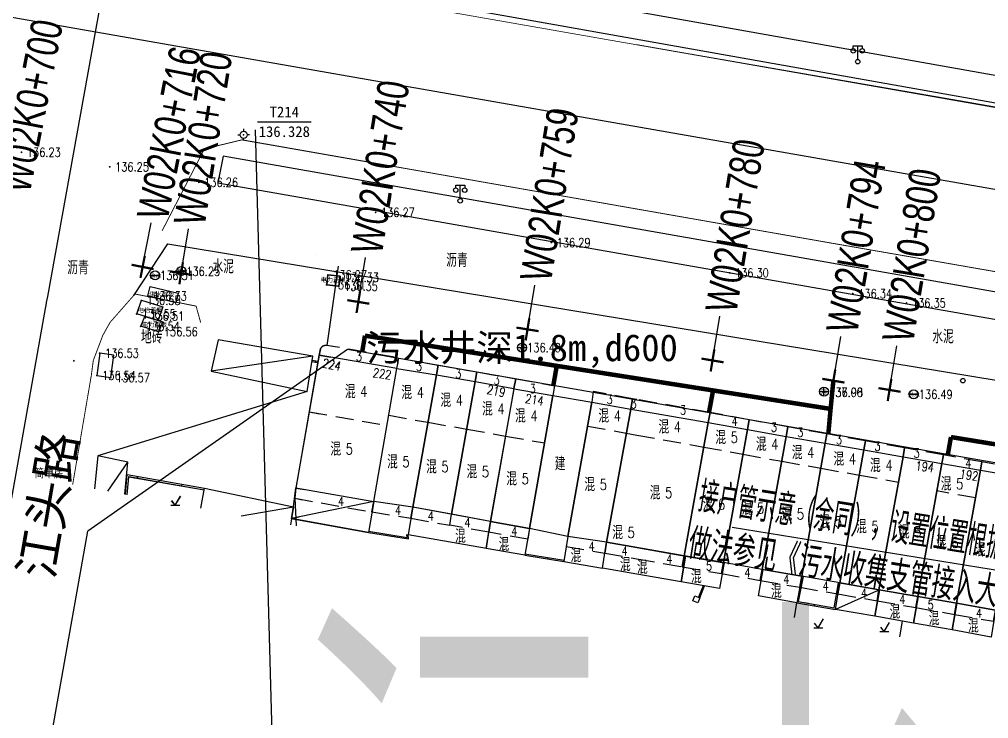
# Model space of a CAD drawing. Extents: x 529262 to 576451, y 2694391 to 2717535.
# Drawn here: x 562546.2 to 562654.2, y 2710897.1 to 2710975 of the extents above; entities that cross this region are included whole.
import ezdxf
from ezdxf.enums import TextEntityAlignment as Align
from ezdxf.xclip import XClip

# ---------------------------------------------------------------- set-up
doc = ezdxf.new("R2010")
doc.units = 0
doc.header["$XCLIPFRAME"] = 0
doc.linetypes.add('X1', pattern=[5, 4, -1])
doc.linetypes.add('X5', pattern=[3, 2, -1])
doc.layers.add('ASSIST', color=7, linetype='Continuous', plot=False)
doc.layers.add('现状管道深度（物探资料）', color=2, linetype='Continuous', plot=False)
for name, color, linetype in [('a红线图', 1, 'Continuous'), ('COMPONENT', 8, 'Continuous'), ('DLDW', 8, 'Continuous'), ('DLSS', 4, 'Continuous'), ('GCD', 8, 'Continuous'), ('GPSCOMMON', 7, 'Continuous'), ('GXYZ', 8, 'Continuous'), ('JMD', 8, 'Continuous'), ('KZD', 8, 'Continuous'), ('PP-COM', 7, 'Continuous'), ('RD-中线', 40, 'Continuous'), ('RD-红线', 7, 'Continuous'), ('RD-路名', 7, 'Continuous'), ('ZBTZ', 8, 'Continuous'), ('ZJ', 7, 'Continuous'), ('桩号标注_W02-', 7, 'Continuous'), ('纵断_分栏文字', 7, 'Continuous')]:
    doc.layers.add(name, color=color, linetype=linetype)
doc.styles.add('_TCH_DIM', font='smsim.shx', dxfattribs={"width": 0.75, "bigfont": 'smfs.shx'})
doc.styles.add('HZ', font='rs.shx', dxfattribs={"width": 0.8, "bigfont": 'hztxt.shx'})
doc.styles.add('SEMDI', font='smsim.shx', dxfattribs={"width": 0.75, "bigfont": 'smfs.shx'})
doc.styles.add('SMEDI', font='smsim.shx', dxfattribs={"width": 0.75, "height": 3.5, "bigfont": 'smfs.shx'})
doc.styles.get("Standard").update_dxf_attribs({"font": '', "height": 2.5, "bigfont": 'smfs.shx'})
doc.styles.add('宋体', font='', dxfattribs={"width": 0.75})
doc.styles.add('等线体', font='simhei.ttf')
doc.styles.add('黑体', font='simhei.ttf')
doc.styles.get('Standard').set_extended_font_data('FangSong_GB2312')
doc.styles.get('宋体').set_extended_font_data('SimSun')
doc.linetypes.add('1161', pattern='A,0,[149,AAA.SHX,S=0.15,R=0,X=0,Y=0],-1.6', length=1.6)
doc.linetypes.add('444', pattern='A,4.5,[145,AAA.SHX,S=1,R=0,X=0,Y=1],4.5,-0.5,[146,AAA.SHX,S=1,R=0,X=0,Y=0],-0.5', length=10)

# ---------------------------------------------------------------- blocks, each defined once
blk = doc.blocks.new('A$C19FD0107')
at = {"layer": 'RD-中线', "color": 8}
for points in [[(-8443.299933493137, 16582.93615450338), (-8439.377669289708, 16604.61930411868, 0.001571896035117152), (-8438.82780021429, 16607.71462700004), (-8376.745522469282, 16963.68294947594)], [(-8653.593843884766, 15420.76279751351), (-8495.76033012569, 16292.39302113047, -0.002110320561429675), (-8495.298596516252, 16294.88294423977), (-8485.75290375948, 16345.17368840519, 0.002827098737877589), (-8485.139125227928, 16348.51019460429), (-8448.867612630129, 16552.14666321781, -0.0006711301363990957), (-8448.630461901426, 16553.46780686965), (-8443.299933493137, 16582.93615450338)], [(-7408.074959926307, 16401.62815420004), (-7423.958501435816, 16404.55475354008, 0.002243346709815125), (-7425.283301480114, 16404.79271196714), (-8443.288202136755, 16582.93403241923)]]:
    blk.add_lwpolyline(points, format="xyb", dxfattribs=at)
blk.add_lwpolyline([(-8443.288202136755, 16582.93403241923), (-8702.785230360925, 16628.34358126484)], dxfattribs=at)
at = {"layer": 'RD-红线', "color": 8, "linetype": 'Continuous'}
blk.add_lwpolyline([(-8415.225166082382, 16547.5674017095), (-8444.14706480503, 16527.32557373215, 0.4133252781756713)], format="xyb", dxfattribs=at)
at = {"layer": 'RD-红线', "color": 8}
blk.add_lwpolyline([(-8308.06715849042, 16528.81575428974), (-8415.225166082382, 16547.56740170997)], dxfattribs=at)
at = {"layer": 'RD-红线', "color": 8, "linetype": 'Continuous', "flags": 128}
blk.add_lwpolyline([(-8475.60255496949, 16350.727344546), (-8444.14706480503, 16527.32557373168)], dxfattribs=at)
blk = doc.blocks.new('GC200')
at = {"linetype": 'Continuous', "const_width": 0.2, "flags": 128}
blk.add_lwpolyline([(-0.1, 0, 1), (0.1, 0, 1)], format="xyb", close=True, dxfattribs=at)
blk = doc.blocks.new('gc123')
at = {"color": 8}
for p, q in [((-1, 0), (1, 0)), ((0, 0), (-0.8, 1)), ((0, 0), (1.199999999999999, 2))]:
    blk.add_line(p, q, dxfattribs=at)
blk = doc.blocks.new('gc116')
at = {"color": 8}
for p, q in [((-1.3, 0), (-0.8, 0)), ((0, 1.3), (0, 0.8000000000000002)), ((1.3, 0), (0.8000000000000002, 0)), ((0, -1.3), (0, -0.8))]:
    blk.add_line(p, q, dxfattribs=at)
blk.add_circle((0, 0), 0.8, dxfattribs=at)
blk.add_point((0, 0), dxfattribs=at)
blk = doc.blocks.new('gc097')
at = {"color": 8}
for p, q in [((-1, 2.9), (-1, 3.5)), ((-1, 3.5), (1, 3.5)), ((0, 0.5), (0, 3.5)), ((1, 3.5), (1, 2.9))]:
    blk.add_line(p, q, dxfattribs=at)
for centre in [(-1, 2.399999999999999), (1, 2.399999999999999), (0, 0)]:
    blk.add_circle(centre, 0.5, dxfattribs=at)
blk = doc.blocks.new('gc170')
at = {"color": 8, "linetype": 'Continuous'}
blk.add_circle((0, 0), 0.5, dxfattribs=at)
blk = doc.blocks.new('gcbj0101')
blk.add_line((-1, 0), (1, 0))
blk.add_circle((0, 0), 1)
blk = doc.blocks.new('gcbj0102')
for p, q in [((-1, 0), (1, 0)), ((-8.881784197001252e-16, -1), (-8.881784197001252e-16, 1))]:
    blk.add_line(p, q)
blk.add_circle((0, 0), 1)

msp = doc.modelspace()

# ---------------------------------------------------------------- linework, layer by layer
at = {"layer": 'ASSIST', "linetype": 'Continuous', "flags": 128}
for points, elevation in [([(562579.3640491774, 2710948.714414068), (562579.3640491774, 2710948.714414068)], -143.229), ([(562579.3640491774, 2710948.714414068), (562579.3640491774, 2710948.714414068)], -143.229), ([(562576.8850491775, 2710921.601414068), (562577.0365999932, 2710918.532588166)], -106.303), ([(562576.8850491775, 2710921.601414068), (562577.0365999932, 2710918.532588166)], -106.303)]:
    msp.add_lwpolyline(points, dxfattribs=dict(at, elevation=elevation))
at = {"layer": 'a红线图', "color": 8, "lineweight": 0, "elevation": 137.0047}
msp.add_lwpolyline([(562776.0204073656, 2710943.929564269), (562313.747224096, 2711024.878383073)], dxfattribs=at)
msp.add_lwpolyline([(562776.0204073656, 2710943.929564269), (562313.747224096, 2711024.878383073)], dxfattribs=at)
at = {"layer": 'Defpoints', "color": 1}
msp.add_lwpolyline([(562739.9829290324, 2710830.809076925), (562576.1493738984, 2710830.809078), (562572.5159576808, 2710962.63759423)], dxfattribs=at)
at = {"layer": 'DLSS', "color": 8, "linetype": 'Continuous', "const_width": 0.1, "flags": 128}
for points, elevation in [([(562614.9976494417, 2710972.131579851), (562619.5389494417, 2710971.336038125)], 136.145), ([(562616.8275893899, 2710971.811012263), (562619.5389494417, 2710971.336038125)], 136.145), ([(562619.5389494417, 2710971.336038125), (562651.8288494417, 2710965.736938125), (562681.2312494417, 2710960.580638125), (562720.6752494418, 2710953.602838125), (562720.6752494418, 2710953.602838125), (562750.3666494415, 2710948.444938125), (562771.9444146993, 2710944.641267581)], 136.5207), ([(562619.5389494417, 2710971.336038125), (562651.8288494417, 2710965.736938125), (562681.2312494417, 2710960.580638125), (562720.6752494418, 2710953.602838125), (562720.6752494418, 2710953.602838125), (562750.3666494415, 2710948.444938125), (562771.9444146993, 2710944.641267581)], 136.5207), ([(562571.0075491775, 2710961.521514068), (562585.2333129304, 2710959.028947125)], -6.821200000000004), ([(562571.0191494419, 2710961.534138125), (562604.3707494417, 2710955.690438125), (562614.9976494417, 2710953.828784219)], 136.4078), ([(562614.9976494417, 2710953.828784219), (562636.7334494418, 2710950.021038125), (562680.1050494417, 2710942.472138125), (562700.1209494417, 2710938.969838125), (562716.7161245361, 2710936.00470788)], 136.4078), ([(562619.0939374004, 2710953.111183557), (562636.7334494418, 2710950.021038125), (562680.1050494417, 2710942.472138125), (562700.1209494417, 2710938.969838125), (562717.6987494418, 2710935.829138124)], 136.4078)]:
    msp.add_lwpolyline(points, dxfattribs=dict(at, elevation=elevation))
at = {"layer": 'DLSS', "color": 8, "linetype": 'Continuous', "const_width": 0.1}
msp.add_lwpolyline([(562562.1091395513, 2710951.407185643), (562562.1091395513, 2710951.407185643), (562566.825301395, 2710960.525888808), (562571.0191494419, 2710961.534138125)], dxfattribs=at)
at = {"layer": 'DLSS', "linetype": 'X1', "const_width": 0.1, "flags": 128}
msp.add_lwpolyline([(562552.1399721126, 2710923.114921762), (562554.22, 2710935.296), (562554.441, 2710936.953), (562555.504, 2710939.758), (562556.302, 2710941.19), (562559.084, 2710944.358), (562565.8938573046, 2710943.009299663), (562566.4115501054, 2710941.154597931)], dxfattribs=at)
at = {"layer": 'GPSCOMMON', "const_width": 0.5, "elevation": 136.723}
for points in [[(562584.7133389639, 2710939.714901448), (562584.4076122438, 2710937.945859843)], [(562584.7133389639, 2710939.714901448), (562636.5971742381, 2710931.55696813), (562636.9070404541, 2710934.695954859)], [(562606.0842364363, 2710936.354657249), (562605.6996905574, 2710934.157134584)], [(562623.5048788534, 2710933.615529764), (562623.0487551295, 2710931.177976188)], [(562636.5971742381, 2710931.55696813), (562636.3466362655, 2710928.794206201)]]:
    msp.add_lwpolyline(points, dxfattribs=at)
at = {"layer": 'GPSCOMMON', "const_width": 0.5}
for points in [[(562650.0049235604, 2710928.419920533), (562649.6626604663, 2710926.464026717)], [(562650.0049235604, 2710928.419920533), (562680.1817813225, 2710923.514177952), (562680.8850937037, 2710927.466672134)]]:
    msp.add_lwpolyline(points, dxfattribs=at)
at = {"layer": 'GXYZ', "linetype": 'Continuous', "flags": 128}
for points in [[(562580.583, 2710946.487), (562580.446, 2710945.398), (562581.797, 2710945.243), (562581.9339999999, 2710946.332)], [(562560.5118529467, 2710944.144724849), (562560.7730703414, 2710945.190442018), (562563.8928855405, 2710944.433614534), (562563.6316681458, 2710943.387897365)], [(562561.6513606352, 2710941.422018928), (562559.2817601726, 2710942.153687612), (562559.8110851027, 2710943.665755274), (562562.1806855652, 2710942.93408659)], [(562560.19956745, 2710941.869956671), (562562.1800776118, 2710941.25892324), (562561.7245177178, 2710940.152570983), (562559.7440075559, 2710940.763604414)]]:
    msp.add_lwpolyline(points, close=True, dxfattribs=at)
at = {"layer": 'JMD', "linetype": 'Continuous'}
for p, q in [((562578.9026494417, 2710937.426038125), (562567.5646494417, 2710935.762038125)), ((562552.2331396098, 2710936.968290745, -143.229), (562552.3211855118, 2710936.846849733, -143.229)), ((562552.244739874, 2710936.980914801), (562552.3327857759, 2710936.85947379)), ((562579.1979645832, 2710936.8731733, -6.205000000000013), (562579.1729834861, 2710936.725268111, -6.205000000000013)), ((562579.2095648473, 2710936.885797356, 137.024), (562579.1845837504, 2710936.737892168, 137.024)), ((562578.2688785146, 2710933.512230424), (562554.9367774313, 2710926.325339103)), ((562556.0756633837, 2710922.390540515), (562558.2996217047, 2710925.619181387)), ((562559.3783872304, 2710924.033969941, -6.835000000000008), (562559.3439422303, 2710923.836958414, -6.835000000000008)), ((562559.3899874947, 2710924.046593998, 136.394), (562559.3555424946, 2710923.849582471, 136.394)), ((562564.3036754173, 2710923.172844935, -6.835000000000008), (562564.269230417, 2710922.975833407, -6.835000000000008)), ((562564.3152756814, 2710923.185468992, 136.394), (562564.2808306812, 2710922.988457464, 136.394)), ((562585.698450294, 2710921.261222653), (562576.5293944505, 2710919.336557215)), ((562570.933425675, 2710919.655904177), (562576.7617131419, 2710920.665326554)), ((562577.3694714663, 2710919.502707707), (562576.5177941864, 2710919.323933158)), ((562588.0640176281, 2710917.312688907), (562588.088311433, 2710917.460708537)), ((562605.1250295718, 2710914.834533755, 28.671), (562605.1496036279, 2710914.982507117, 28.671)), ((562633.3786494418, 2710912.917038125), (562633.2312555227, 2710912.944877533)), ((562622.3426494417, 2710911.303638125), (562622.2037611634, 2710911.360295394)), ((562642.0376196196, 2710911.407752345), (562637.1261980277, 2710909.22159319)), ((562637.5755678465, 2710911.812988927, 29.452), (562637.4277735113, 2710911.838617708, 29.452)), ((562637.6382695528, 2710912.17457292), (562637.7860638882, 2710912.14894414)), ((562634.7911159158, 2710909.626516071, 29.452), (562634.8167446966, 2710909.774310407, 29.452))]:
    msp.add_line(p, q, dxfattribs=at)
at = {"layer": 'JMD', "linetype": 'Continuous', "flags": 128}
for points in [[(562581.797, 2710945.243), (562580.446, 2710945.398), (562580.583, 2710946.487), (562581.9339999999, 2710946.332)], [(562555.166, 2710937.781), (562554.846, 2710935.297), (562556.395, 2710935.056), (562556.715, 2710937.54)], [(562585.698450294, 2710921.261222653), (562585.0946494415, 2710917.800038124), (562576.5293944505, 2710919.336557215), (562576.7617131419, 2710920.665326554), (562577.0134502939, 2710922.750222652)], [(562603.0386494417, 2710918.239038125), (562602.5086494418, 2710915.269038125), (562598.2356494418, 2710916.020038125), (562598.7036494416, 2710919.031038125)], [(562607.3326494417, 2710917.335038125), (562606.8692829917, 2710914.544864175), (562611.1796494417, 2710913.829038125), (562611.6384347271, 2710916.706426037)], [(562624.7213895952, 2710914.425981244), (562624.2206494417, 2710911.563038125), (562619.9416494418, 2710912.275038125), (562620.4464527386, 2710915.171160749)], [(562633.3786494418, 2710912.917038125), (562632.8216494417, 2710909.968038125), (562628.5786494417, 2710910.732038125), (562629.0876964105, 2710913.662431725)], [(562642.0376196196, 2710911.407752345), (562641.5236494415, 2710908.459038125), (562637.1261980277, 2710909.22159319), (562637.6382695528, 2710912.17457292)], [(562646.3654744268, 2710910.653393618), (562645.8496494417, 2710907.694038125), (562641.5236494415, 2710908.459038125), (562642.0376196196, 2710911.407752345)], [(562621.4556494418, 2710910.718038125), (562622.0156494417, 2710910.502038125), (562621.8136494417, 2710909.947038125), (562621.2536494418, 2710910.163038125)], [(562650.6555594071, 2710909.905618291), (562650.1386494418, 2710906.940038125), (562645.8496494417, 2710907.694038125), (562646.3654744268, 2710910.653393618)], [(562654.9606747297, 2710909.155223128), (562654.4766494418, 2710906.143038125), (562650.1386494418, 2710906.940038125), (562650.6555594071, 2710909.905618291)]]:
    msp.add_lwpolyline(points, close=True, dxfattribs=at)
for points, elevation in [([(562578.2688785146, 2710933.512230424), (562578.9026494417, 2710937.426038125), (562568.3606494417, 2710939.241038125), (562567.5646494417, 2710935.762038125)], 136.404), ([(562588.2776494417, 2710936.046038125), (562579.5926494417, 2710937.535038125), (562577.0134502939, 2710922.750222652), (562585.698450294, 2710921.261222653)], 136.723), ([(562588.2776494417, 2710936.046038125), (562592.6706494418, 2710935.371038125), (562590.0466494415, 2710920.594038125), (562585.698450294, 2710921.261222653)], 136.1), ([(562592.6706494418, 2710935.371038125), (562596.9926494417, 2710934.600038124), (562594.3670187325, 2710919.814006104), (562590.0466494415, 2710920.594038125)], 136.075), ([(562596.9926494417, 2710934.600038124), (562601.3156494416, 2710933.826038125), (562598.7036494416, 2710919.031038125), (562594.3670187325, 2710919.814006104)], 136.075), ([(562601.3276494418, 2710933.808038125), (562605.6506494418, 2710933.034038125), (562603.0386494417, 2710918.239038125), (562598.7036494416, 2710919.031038125)], 136.069), ([(562605.6506494418, 2710933.034038125), (562609.9866494418, 2710932.310038125), (562607.3326494417, 2710917.335038125), (562603.0386494417, 2710918.239038125)], 136.786), ([(562609.9866494418, 2710932.310038125), (562614.3216494417, 2710931.545038125), (562611.6384347271, 2710916.706426037), (562607.3326494417, 2710917.335038125)], 136.053), ([(562622.9582440357, 2710930.037703438), (562627.3296494418, 2710929.273038125), (562624.6472524412, 2710914.438948128), (562620.2753709905, 2710915.200980837)], 136.057), ([(562627.3296494418, 2710929.273038125), (562631.6486494418, 2710928.471038124), (562628.9744188145, 2710913.682109496), (562624.6472524412, 2710914.438948128)], 136.0479999999999), ([(562631.6486494418, 2710928.471038124), (562636.0016494417, 2710927.741038125), (562633.3786494418, 2710912.917038125), (562628.9744188145, 2710913.682109496)], 135.969), ([(562636.0016494417, 2710927.741038125), (562640.3196494417, 2710927.003038125), (562637.6382695528, 2710912.17457292), (562633.3786494418, 2710912.917038125)], 136.1979999999999), ([(562640.3196494417, 2710927.003038125), (562644.6696494418, 2710926.229038125), (562641.9910360342, 2710911.41587201), (562637.6382695528, 2710912.17457292)], 136.036), ([(562644.6696494418, 2710926.229038125), (562648.9956494417, 2710925.474038125), (562646.3172051249, 2710910.661807109), (562641.9910360342, 2710911.41587201)], 136.058), ([(562648.9956494417, 2710925.474038125), (562653.2996494418, 2710924.735038125), (562650.6192416176, 2710909.911948596), (562646.3172051249, 2710910.661807109)], 136.094), ([(562653.2996494418, 2710924.735038125), (562657.6446494418, 2710923.998038125), (562654.9606747297, 2710909.155223128), (562650.6192416176, 2710909.911948596)], 136.06), ([(562590.0466494415, 2710920.594038125), (562589.5326494419, 2710917.563038125), (562598.2401961029, 2710916.049290254), (562598.7036494416, 2710919.031038125)], 136.075)]:
    msp.add_lwpolyline(points, close=True, dxfattribs=dict(at, elevation=elevation))
at = {"layer": 'JMD', "linetype": 'X5'}
for points, elevation in [([(562581.1479482431, 2710938.494567905), (562580.4660491775, 2710938.612414068, 0.3284809174505964), (562579.7280491774, 2710938.233414067), (562579.5810491774, 2710937.522414068)], -7.129000000000019), ([(562588.2776494417, 2710936.046038124), (562588.3954360522, 2710936.713209986, 0.2922639792289966), (562587.7875057347, 2710937.361744835), (562580.4776494417, 2710938.625038125, 0.3284809174505964), (562579.7396494417, 2710938.246038125), (562579.5926494417, 2710937.535038125)], 136.1)]:
    msp.add_lwpolyline(points, format="xyb", dxfattribs=dict(at, elevation=elevation))
at = {"layer": 'JMD', "linetype": 'Continuous', "flags": 128}
for points, elevation in [([(562580.9092323371, 2710937.294703679), (562579.5810491774, 2710937.522414068), (562577.0018500297, 2710922.737598596), (562577.9797067661, 2710922.569949927)], -6.506), ([(562579.434288521, 2710936.681133848), (562578.7900885511, 2710936.789938834)], -6.205000000000013), ([(562579.4458887853, 2710936.693757905), (562578.8016888154, 2710936.802562891)], 137.024), ([(562579.4600669685, 2710936.828904365), (562578.8140665768, 2710936.93801344)], -6.205000000000013), ([(562579.4716672327, 2710936.841528422), (562578.8256668409, 2710936.950637497)], 137.024), ([(562614.9976494417, 2710916.120904329), (562611.6384347271, 2710916.706426037), (562614.3216494417, 2710931.545038125), (562614.9976494417, 2710931.42705664)], 135.3399999999999), ([(562614.9976494417, 2710931.42705664), (562622.9582440357, 2710930.037703438), (562620.2753709905, 2710915.200980837), (562614.9976494417, 2710916.120904329)], 135.3399999999999), ([(562558.0169556566, 2710922.033237155), (562558.2090491775, 2710924.238414068), (562566.8211128777, 2710922.732702497)], -6.835000000000008), ([(562558.0272905366, 2710922.031334975), (562558.2206494417, 2710924.251038125), (562566.8327131419, 2710922.745326554)], 136.394), ([(562558.214545086, 2710921.996869954), (562558.3893738668, 2710924.003852748), (562566.7866678775, 2710922.535690969)], -6.835000000000008), ([(562558.224879966, 2710921.994967774), (562558.4009741311, 2710924.016476805), (562566.7982681417, 2710922.548315027)], 136.394), ([(562566.4372514172, 2710920.483444776), (562566.8327131419, 2710922.745326554), (562576.7617131419, 2710920.665326554), (562576.4090256193, 2710918.648095983)], 136.525), ([(562577.3057805768, 2710919.182576463), (562576.5177941864, 2710919.323933158), (562576.7501128777, 2710920.652702497), (562577.0018500297, 2710922.737598596), (562577.9797067661, 2710922.569949927)], -143.229), ([(562602.5086494418, 2710915.269038125), (562606.8692829917, 2710914.544864175)], 28.671), ([(562602.5350027339, 2710915.416716007), (562606.893857048, 2710914.692837537)], 28.671), ([(562633.3786494418, 2710912.917038125), (562632.8216494417, 2710909.968038125), (562637.1261980277, 2710909.22159319), (562637.6382695528, 2710912.17457292)], 29.452), ([(562633.5264361723, 2710912.891278432), (562632.997302886, 2710910.089816922), (562637.0040324733, 2710909.395016307), (562637.4904974757, 2710912.200330059)], 29.452)]:
    msp.add_lwpolyline(points, dxfattribs=dict(at, elevation=elevation))
at = {"layer": 'JMD', "linetype": 'X5'}
for points, elevation in [([(562588.2776494417, 2710936.046038125), (562588.4834333468, 2710937.211647955), (562592.8592152678, 2710936.439120589), (562592.6706494418, 2710935.371038125)], 136.723), ([(562592.6706494418, 2710935.371038125), (562592.8592152678, 2710936.439120589), (562597.1825794032, 2710935.675847381), (562596.9926494417, 2710934.600038124)], 136.817), ([(562596.9926494417, 2710934.600038124), (562597.1825794032, 2710935.675847381), (562601.5074269411, 2710934.912312283), (562601.3156494416, 2710933.826038125)], 136.075), ([(562601.3156494416, 2710933.826038125), (562601.5074269411, 2710934.912312283), (562605.8469935379, 2710934.146178593), (562605.6506494418, 2710933.034038125)], 136.792), ([(562614.3216494417, 2710931.545038125), (562614.5287690148, 2710932.69044292), (562610.1566494417, 2710933.481038125), (562609.9866494418, 2710932.310038125)], 136.77), ([(562627.3296494418, 2710929.273038125), (562627.5227274029, 2710930.34079053), (562623.1606494418, 2710931.157038125), (562622.9582440357, 2710930.037703438)], 136.774), ([(562631.6486494418, 2710928.471038124), (562631.8454063142, 2710929.559135508), (562627.5227274029, 2710930.34079053), (562627.3296494418, 2710929.273038125)], 136.765), ([(562636.0016494417, 2710927.741038125), (562636.1884014126, 2710928.77380678), (562631.8454063142, 2710929.559135508), (562631.6486494418, 2710928.471038124)], 136.686), ([(562640.3196494417, 2710927.003038125), (562640.498905521, 2710927.994353285), (562636.1884014126, 2710928.77380678), (562636.0016494417, 2710927.741038125)], 136.915), ([(562644.6696494418, 2710926.229038125), (562644.8467000535, 2710927.208156692), (562640.498905521, 2710927.994353285), (562640.3196494417, 2710927.003038125)], 136.753), ([(562648.9956494417, 2710925.474038125), (562649.1679275762, 2710926.42676412), (562644.8467000535, 2710927.208156692), (562644.6696494418, 2710926.229038125)], 136.775), ([(562657.6446494418, 2710923.998038125), (562657.8015241751, 2710924.865580817), (562653.4650500665, 2710925.649730376), (562653.2996494418, 2710924.735038125)], 136.777), ([(562577.0018500297, 2710922.737598596), (562576.8850491775, 2710921.601414068), (562577.7559420158, 2710921.445235101)], -143.229), ([(562603.0386494417, 2710918.239038125), (562602.8506494417, 2710917.044038124), (562598.516324442, 2710917.825833907), (562598.7036494416, 2710919.031038125)], 29.615), ([(562611.6384347271, 2710916.706426037), (562611.4245543755, 2710915.482908522), (562614.9976494417, 2710914.85830379)], 136.053), ([(562614.9976494417, 2710914.85830379), (562620.0607513732, 2710913.973234302), (562620.2753709905, 2710915.200980837)], 136.053), ([(562620.2753709905, 2710915.200980837), (562620.0607513732, 2710913.973234302), (562624.4322586192, 2710913.209060928), (562624.6472524412, 2710914.438948128)], 135.3399999999999), ([(562624.6472524412, 2710914.438948128), (562624.4322586192, 2710913.209060928), (562628.7594956219, 2710912.452626336), (562628.9744188145, 2710913.682109496)], 136.0479999999999), ([(562628.9744188145, 2710913.682109496), (562628.7594956219, 2710912.452626336), (562633.1629082689, 2710911.682875651), (562633.3786494418, 2710912.917038125)], 135.969), ([(562637.6382695528, 2710912.17457292), (562637.4221637839, 2710910.93832475), (562641.7745576968, 2710910.177492536), (562641.9910360342, 2710911.41587201)], 136.036), ([(562641.9910360342, 2710911.41587201), (562641.7745576968, 2710910.177492536), (562646.1003564955, 2710909.421309353), (562646.3172051249, 2710910.661807109)], 136.036), ([(562646.3172051249, 2710910.661807109), (562646.1003564955, 2710909.421309353), (562650.4020247618, 2710908.669344375), (562650.6192416176, 2710909.911948596)], 136.058), ([(562650.6192416176, 2710909.911948596), (562650.4020247618, 2710908.669344375), (562654.7430862753, 2710907.910493152), (562654.9606747297, 2710909.155223128)], 136.06)]:
    msp.add_lwpolyline(points, dxfattribs=dict(at, elevation=elevation))
for points in [[(562614.9976494417, 2710932.60714896), (562614.5287690148, 2710932.69044292), (562614.3216494417, 2710931.545038125)], [(562622.9582440357, 2710930.037703438), (562623.1606494418, 2710931.157038125), (562614.9976494417, 2710932.60714896)], [(562653.2996494418, 2710924.735038125), (562653.4650500665, 2710925.649730376), (562649.1679275762, 2710926.42676412), (562648.9956494417, 2710925.474038125)], [(562577.0134502939, 2710922.750222652), (562576.8966494417, 2710921.614038125), (562585.4896494416, 2710920.073038125), (562585.698450294, 2710921.261222653)], [(562585.698450294, 2710921.261222653), (562585.4896494416, 2710920.073038125), (562589.8393785643, 2710919.371785149), (562590.0466494415, 2710920.594038125)], [(562590.0466494415, 2710920.594038125), (562589.8393785643, 2710919.371785149), (562594.152486486, 2710918.605884697), (562594.3670187325, 2710919.814006104)], [(562598.7036494416, 2710919.031038125), (562598.516324442, 2710917.825833907), (562594.152486486, 2710918.605884697), (562594.3670187325, 2710919.814006104)], [(562607.3326494417, 2710917.335038125), (562607.1398148285, 2710916.231914229), (562611.4245543755, 2710915.482908522), (562611.6384347271, 2710916.706426037)], [(562633.3786494418, 2710912.917038125), (562633.1629082689, 2710911.682875651), (562637.4221637839, 2710910.93832475), (562637.6382695528, 2710912.17457292)]]:
    msp.add_lwpolyline(points, dxfattribs=at)
at = {"layer": 'JMD', "linetype": 'X5', "flags": 128}
for points, elevation in [([(562578.4806387345, 2710931.214500483), (562579.6590754072, 2710931.01100603)], -102.184), ([(562578.4922389989, 2710931.22712454), (562587.1862643418, 2710929.725825427)], 41.045), ([(562587.370022662, 2710930.843223729), (562591.729176714, 2710930.069154551)], -512.354), ([(562591.729176714, 2710930.069154551), (562596.051773425, 2710929.301569127)], -512.354), ([(562609.5136817386, 2710929.641352611), (562613.8360778803, 2710928.859748721)], -511.326), ([(562596.051773425, 2710929.301569127), (562600.390607811, 2710928.531108179)], -512.354), ([(562600.390607811, 2710928.531108179), (562604.7207115878, 2710927.766645113)], -512.354), ([(562613.8360778803, 2710928.859748721), (562614.9976494417, 2710928.649705768)], -511.326), ([(562614.9976494417, 2710928.649705768), (562622.4631486007, 2710927.29974547)], -511.326), ([(562622.4631486007, 2710927.29974547), (562626.8300362683, 2710926.510096332)], -511.326), ([(562626.8300362683, 2710926.510096332), (562631.15271518, 2710925.728441309)], -511.326), ([(562631.15271518, 2710925.728441309), (562635.5091406854, 2710924.957603202)], -511.326), ([(562635.5091406854, 2710924.957603202), (562639.809176955, 2710924.180042571)], -511.326), ([(562639.809176955, 2710924.180042571), (562644.1569714874, 2710923.393845978)], -511.326), ([(562652.7392533643, 2710921.635957025), (562648.442130874, 2710922.412990768)], 136.752)]:
    msp.add_lwpolyline(points, dxfattribs=dict(at, elevation=elevation))
at = {"layer": 'JMD', "linetype": 'Continuous', "flags": 128}
for points in [[(562557.938063991, 2710922.047757512), (562558.2996217047, 2710925.619181387), (562554.952390249, 2710926.32261546), (562554.5679065215, 2710922.668049781)], [(562614.9976494417, 2710913.151889985), (562611.1796494417, 2710913.829038125), (562611.6384347271, 2710916.706426037), (562614.9976494417, 2710916.120904329)], [(562614.9976494417, 2710916.120904329), (562620.4464527386, 2710915.171160749), (562619.9416494418, 2710912.275038125), (562614.9976494417, 2710913.151889985)]]:
    msp.add_lwpolyline(points, dxfattribs=at)
at = {"layer": 'JMD', "linetype": 'Continuous', "elevation": -143.229}
msp.add_lwpolyline([(562576.6600491775, 2710919.298414067), (562577.3057805768, 2710919.182576463)], dxfattribs=at)
at = {"layer": 'JMD', "linetype": 'Continuous'}
for points in [[(562576.6716494418, 2710919.311038125), (562585.0946494415, 2710917.800038124)], [(562585.0946494415, 2710917.800038124), (562589.5546494419, 2710917.068038125), (562589.5326494419, 2710917.563038125)], [(562585.1189432465, 2710917.948057755), (562589.3965925649, 2710917.245986163), (562589.3827973708, 2710917.556378033)], [(562621.8767611635, 2710910.558695394), (562622.4217611635, 2710911.894695394)], [(562622.0156494417, 2710910.502038125), (562622.5606494417, 2710911.838038125)]]:
    msp.add_lwpolyline(points, dxfattribs=at)
at = {"layer": 'JMD', "linetype": '444'}
for points in [[(562632.5719252093, 2710908.311067897), (562632.8216494417, 2710909.968038125)], [(562644.5730308837, 2710907.919792447), (562644.2611363832, 2710906.159617294)]]:
    msp.add_lwpolyline(points, dxfattribs=at)
at = {"layer": 'KZD', "linetype": 'Continuous'}
msp.add_line((562572.7242560061, 2710963.538747158), (562578.724256006, 2710963.538747158), dxfattribs=at)
at = {"layer": 'ZBTZ', "linetype": '1161', "flags": 128}
for points in [[(562725.3638946768, 2710956.195877496), (562572.1411104617, 2710983.425891494), (562571.3405999048, 2710980.530497947), (562724.6041605334, 2710953.285915512)], [(562709.7551398148, 2710934.958545625), (562568.8974563865, 2710959.701365172), (562568.3333061396, 2710956.751042432), (562568.3333061396, 2710956.751042432), (562709.2361826001, 2710932.003772637)]]:
    msp.add_lwpolyline(points, close=True, dxfattribs=at)
msp.add_lwpolyline([(562558.9477942218, 2710944.190684074), (562562.7456317884, 2710949.937962326), (562765.6214044594, 2710916.567479401)], dxfattribs=at)
at = {"layer": 'ZBTZ', "linetype": '1161', "elevation": -7.038000000000009, "flags": 128}
msp.add_lwpolyline([(562581.7400491775, 2710947.471414068), (562580.4660491775, 2710938.612414068)], dxfattribs=at)
at = {"layer": '桩号标注_W02-'}
for p, q in [((562559.9353510058, 2710947.374296004), (562560.8967351813, 2710952.280999629)), ((562564.230855741, 2710946.677577074), (562565.031380132, 2710951.613077119)), ((562583.9728559232, 2710943.475479511), (562584.7733803142, 2710948.410979556)), ((562602.823223399, 2710940.418002294), (562603.62374779, 2710945.35350234)), ((562623.4383256423, 2710936.958972596), (562624.2657146596, 2710941.890040169)), ((562636.9075443893, 2710934.698958209), (562637.7349334066, 2710939.630025782)), ((562643.1659379142, 2710933.669532115), (562643.9774691374, 2710938.603234282))]:
    msp.add_line(p, q, dxfattribs=at)
at = {"layer": '桩号标注_W02-', "const_width": 0.25}
for points in [[(562560.1756970497, 2710948.60097191), (562559.6950049619, 2710946.147620098)], [(562564.4309868388, 2710947.911452085), (562564.0307246433, 2710945.443702062)], [(562561.1620269121, 2710947.13394996), (562558.7086750994, 2710947.614642048)], [(562565.4647307524, 2710946.477445976), (562562.9969807296, 2710946.877708171)], [(562584.172987021, 2710944.709354522), (562583.7727248255, 2710942.241604499)], [(562585.2067309347, 2710943.275348413), (562582.7389809119, 2710943.675610608)], [(562603.0233544968, 2710941.651877306), (562602.6230923013, 2710939.184127283)], [(562604.0570984104, 2710940.217871197), (562601.5893483877, 2710940.618133392)], [(562623.6451728966, 2710938.191739489), (562623.2314783881, 2710935.726205703)], [(562624.6710925356, 2710936.752125342), (562622.2055587489, 2710937.16581985)], [(562637.1143916436, 2710935.931725102), (562636.7006971351, 2710933.466191316)], [(562638.1403112826, 2710934.492110955), (562635.6747774959, 2710934.905805463)], [(562643.36882072, 2710934.902957656), (562642.9630551084, 2710932.436106573)], [(562644.399363456, 2710933.466649309), (562641.9325123724, 2710933.87241492)]]:
    msp.add_lwpolyline(points, dxfattribs=at)
at = {"layer": '纵断_分栏文字', "color": 3, "elevation": -137.697}
msp.add_lwpolyline([(562625.6408807259, 2710918.375805614), (562666.8747666474, 2710911.71050045), (562687.4796046932, 2710922.2366476)], dxfattribs=at)

# ---------------------------------------------------------------- block references
at = {"layer": 'COMPONENT', "linetype": 'Continuous', "xscale": 0.5, "yscale": 0.5}
for name, p in [('gcbj0101', (562561.3254975082, 2710946.435286721)), ('gcbj0101', (562564.2649531408, 2710946.912510259)), ('gcbj0102', (562602.2115926892, 2710938.383518485)), ('gcbj0102', (562635.8565552494, 2710933.48287005)), ('gcbj0101', (562645.8505017487, 2710933.188107333))]:
    msp.add_blockref(name, p, dxfattribs=at)
at = {"layer": 'DLDW', "color": 252, "linetype": 'Continuous', "xscale": 0.5, "yscale": 0.5, "zscale": 0.5}
for p in [(562639.6226494417, 2710970.244038125), (562639.6226494417, 2710970.244038125), (562595.3276494417, 2710954.735038125)]:
    msp.add_blockref('gc097', p, dxfattribs=at)
at = {"layer": 'GCD', "linetype": 'Continuous'}
ref = msp.add_blockref('GC200', (562546.4391823309, 2710960.146846847, 136.23), dxfattribs=dict(at, xscale=0.5, yscale=0.5, zscale=0.5))
ref.add_attrib('height', '136.23', dxfattribs={"linetype": 'Continuous', "height": 1, "style": 'HZ', "width": 0.8}).set_placement((562547.0391823308, 2710960.146846847, 136.23), align=Align.MIDDLE_LEFT)
ref = msp.add_blockref('GC200', (562556.267590753, 2710958.52051101, 136.25), dxfattribs=dict(at, xscale=0.5, yscale=0.5, zscale=0.5))
ref.add_attrib('height', '136.25', dxfattribs={"linetype": 'Continuous', "height": 1, "style": 'HZ', "width": 0.8}).set_placement((562556.867590753, 2710958.52051101, 136.25), align=Align.MIDDLE_LEFT)
ref = msp.add_blockref('GC200', (562566.1970936415, 2710956.800759219, 136.26), dxfattribs=dict(at, xscale=0.5, yscale=0.5, zscale=0.5))
ref.add_attrib('height', '136.26', dxfattribs={"linetype": 'Continuous', "height": 1, "style": 'HZ', "width": 0.8}).set_placement((562566.7970936415, 2710956.800759219, 136.26), align=Align.MIDDLE_LEFT)
ref = msp.add_blockref('GC200', (562585.9003831054, 2710953.45107867, 136.267), dxfattribs=dict(at, xscale=0.5, yscale=0.5, zscale=0.5))
ref.add_attrib('height', '136.27', dxfattribs={"linetype": 'Continuous', "height": 1, "style": 'HZ', "width": 0.8}).set_placement((562586.5003831054, 2710953.45107867, 136.267), align=Align.MIDDLE_LEFT)
ref = msp.add_blockref('GC200', (562605.4798924166, 2710950.084421568, 136.29), dxfattribs=dict(at, xscale=0.5, yscale=0.5, zscale=0.5))
ref.add_attrib('height', '136.29', dxfattribs={"linetype": 'Continuous', "height": 1, "style": 'HZ', "width": 0.8}).set_placement((562606.0798924166, 2710950.084421568, 136.29), align=Align.MIDDLE_LEFT)
ref = msp.add_blockref('GC200', (562561.2718874236, 2710946.423407475, 136.308), dxfattribs=dict(at, xscale=0.5, yscale=0.5, zscale=0.5))
ref.add_attrib('height', '136.31', dxfattribs={"linetype": 'Continuous', "height": 1, "style": 'HZ', "width": 0.8}).set_placement((562561.8718874236, 2710946.423407475, 136.308), align=Align.MIDDLE_LEFT)
ref = msp.add_blockref('GC200', (562564.1998874237, 2710946.883407475, 136.249), dxfattribs=dict(at, xscale=0.5, yscale=0.5, zscale=0.5))
ref.add_attrib('height', '136.25', dxfattribs={"linetype": 'Continuous', "height": 1, "style": 'HZ', "width": 0.8}).set_placement((562564.7998874236, 2710946.883407475, 136.249), align=Align.MIDDLE_LEFT)
ref = msp.add_blockref('GC200', (562580.5668874236, 2710946.469407475, 136.267), dxfattribs=dict(at, xscale=0.5, yscale=0.5, zscale=0.5))
ref.add_attrib('height', '136.27', dxfattribs={"linetype": 'Continuous', "height": 1, "style": 'HZ', "width": 0.8}).set_placement((562581.1668874236, 2710946.469407475, 136.267), align=Align.MIDDLE_LEFT)
ref = msp.add_blockref('GC200', (562625.3450651763, 2710946.715968005, 136.3), dxfattribs=dict(at, xscale=0.5, yscale=0.5, zscale=0.5))
ref.add_attrib('height', '136.30', dxfattribs={"linetype": 'Continuous', "height": 1, "style": 'HZ', "width": 0.8}).set_placement((562625.9450651762, 2710946.715968005, 136.3), align=Align.MIDDLE_LEFT)
ref = msp.add_blockref('GC200', (562580.4298874236, 2710945.380407475, 136.311), dxfattribs=dict(at, xscale=0.5, yscale=0.5, zscale=0.5))
ref.add_attrib('height', '136.31', dxfattribs={"linetype": 'Continuous', "height": 1, "style": 'HZ', "width": 0.8}).set_placement((562581.0298874236, 2710945.380407475, 136.311), align=Align.MIDDLE_LEFT)
ref = msp.add_blockref('GC200', (562581.7808874237, 2710945.225407475, 136.352), dxfattribs=dict(at, xscale=0.5, yscale=0.5, zscale=0.5))
ref.add_attrib('height', '136.35', dxfattribs={"linetype": 'Continuous', "height": 1, "style": 'HZ', "width": 0.8}).set_placement((562582.3808874236, 2710945.225407475, 136.352), align=Align.MIDDLE_LEFT)
ref = msp.add_blockref('GC200', (562581.8958874237, 2710946.209407475, 136.329), dxfattribs=dict(at, xscale=0.5, yscale=0.5, zscale=0.5))
ref.add_attrib('height', '136.33', dxfattribs={"linetype": 'Continuous', "height": 1, "style": 'HZ', "width": 0.8}).set_placement((562582.4958874236, 2710946.209407475, 136.329), align=Align.MIDDLE_LEFT)
ref = msp.add_blockref('GC200', (562560.4958874236, 2710944.120407475, 136.328), dxfattribs=dict(at, xscale=0.5, yscale=0.5, zscale=0.5))
ref.add_attrib('height', '136.33', dxfattribs={"linetype": 'Continuous', "height": 1, "style": 'HZ', "width": 0.8}).set_placement((562561.0958874236, 2710944.120407475, 136.328), align=Align.MIDDLE_LEFT)
ref = msp.add_blockref('GC200', (562639.0745306523, 2710944.399701451, 136.34), dxfattribs=dict(at, xscale=0.5, yscale=0.5, zscale=0.5))
ref.add_attrib('height', '136.34', dxfattribs={"linetype": 'Continuous', "height": 1, "style": 'HZ', "width": 0.8}).set_placement((562639.6745306522, 2710944.399701451, 136.34), align=Align.MIDDLE_LEFT)
ref = msp.add_blockref('GC200', (562559.7988874236, 2710943.646407475, 136.547), dxfattribs=dict(at, xscale=0.5, yscale=0.5, zscale=0.5))
ref.add_attrib('height', '136.55', dxfattribs={"linetype": 'Continuous', "height": 1, "style": 'HZ', "width": 0.8}).set_placement((562560.3988874236, 2710943.646407475, 136.547), align=Align.MIDDLE_LEFT)
ref = msp.add_blockref('GC200', (562645.0675163363, 2710943.361257366, 136.35), dxfattribs=dict(at, xscale=0.5, yscale=0.5, zscale=0.5))
ref.add_attrib('height', '136.35', dxfattribs={"linetype": 'Continuous', "height": 1, "style": 'HZ', "width": 0.8}).set_placement((562645.6675163363, 2710943.361257366, 136.35), align=Align.MIDDLE_LEFT)
ref = msp.add_blockref('GC200', (562559.2628874236, 2710942.132407475, 136.545), dxfattribs=dict(at, xscale=0.5, yscale=0.5, zscale=0.5))
ref.add_attrib('height', '136.55', dxfattribs={"linetype": 'Continuous', "height": 1, "style": 'HZ', "width": 0.8}).set_placement((562559.8628874236, 2710942.132407475, 136.545), align=Align.MIDDLE_LEFT)
ref = msp.add_blockref('GC200', (562560.1998874237, 2710941.891407475, 136.514), dxfattribs=dict(at, xscale=0.5, yscale=0.5, zscale=0.5))
ref.add_attrib('height', '136.51', dxfattribs={"linetype": 'Continuous', "height": 1, "style": 'HZ', "width": 0.8}).set_placement((562560.7998874236, 2710941.891407475, 136.514), align=Align.MIDDLE_LEFT)
ref = msp.add_blockref('GC200', (562559.7168874237, 2710940.760407475, 136.541), dxfattribs=dict(at, xscale=0.5, yscale=0.5, zscale=0.5))
ref.add_attrib('height', '136.54', dxfattribs={"linetype": 'Continuous', "height": 1, "style": 'HZ', "width": 0.8}).set_placement((562560.3168874236, 2710940.760407475, 136.541), align=Align.MIDDLE_LEFT)
ref = msp.add_blockref('GC200', (562561.7078874237, 2710940.157407475, 136.556), dxfattribs=dict(at, xscale=0.5, yscale=0.5, zscale=0.5))
ref.add_attrib('height', '136.56', dxfattribs={"linetype": 'Continuous', "height": 1, "style": 'HZ', "width": 0.8}).set_placement((562562.3078874237, 2710940.157407475, 136.556), align=Align.MIDDLE_LEFT)
ref = msp.add_blockref('GC200', (562555.1498874236, 2710937.763407475, 136.532), dxfattribs=dict(at, xscale=0.5, yscale=0.5, zscale=0.5))
ref.add_attrib('height', '136.53', dxfattribs={"linetype": 'Continuous', "height": 1, "style": 'HZ', "width": 0.8}).set_placement((562555.7498874236, 2710937.763407475, 136.532), align=Align.MIDDLE_LEFT)
ref = msp.add_blockref('GC200', (562602.1888874236, 2710938.377407475, 136.49), dxfattribs=dict(at, xscale=0.5, yscale=0.5, zscale=0.5))
ref.add_attrib('height', '136.49', dxfattribs={"linetype": 'Continuous', "height": 1, "style": 'HZ', "width": 0.8}).set_placement((562602.7888874236, 2710938.377407475, 136.49), align=Align.MIDDLE_LEFT)
ref = msp.add_blockref('GC200', (562554.8298874237, 2710935.279407475, 136.539), dxfattribs=dict(at, xscale=0.5, yscale=0.5, zscale=0.5))
ref.add_attrib('height', '136.54', dxfattribs={"linetype": 'Continuous', "height": 1, "style": 'HZ', "width": 0.8}).set_placement((562555.4298874236, 2710935.279407475, 136.539), align=Align.MIDDLE_LEFT)
ref = msp.add_blockref('GC200', (562556.3788874237, 2710935.038407475, 136.571), dxfattribs=dict(at, xscale=0.5, yscale=0.5, zscale=0.5))
ref.add_attrib('height', '136.57', dxfattribs={"linetype": 'Continuous', "height": 1, "style": 'HZ', "width": 0.8}).set_placement((562556.9788874236, 2710935.038407475, 136.571), align=Align.MIDDLE_LEFT)
ref = msp.add_blockref('GC200', (562635.8248874237, 2710933.388407475, 136.999), dxfattribs=dict(at, xscale=0.5, yscale=0.5, zscale=0.5))
ref.add_attrib('height', '137.00', dxfattribs={"linetype": 'Continuous', "height": 1, "style": 'HZ', "width": 0.8}).set_placement((562636.4248874236, 2710933.388407475, 136.999), align=Align.MIDDLE_LEFT)
ref = msp.add_blockref('GC200', (562635.8508874236, 2710933.406407475, 136.975), dxfattribs=dict(at, xscale=0.5, yscale=0.5, zscale=0.5))
ref.add_attrib('height', '136.98', dxfattribs={"linetype": 'Continuous', "height": 1, "style": 'HZ', "width": 0.8}).set_placement((562636.4508874236, 2710933.406407475, 136.975), align=Align.MIDDLE_LEFT)
ref = msp.add_blockref('GC200', (562645.8288874236, 2710933.170407475, 136.49), dxfattribs=dict(at, xscale=0.5, yscale=0.5, zscale=0.5))
ref.add_attrib('height', '136.49', dxfattribs={"linetype": 'Continuous', "height": 1, "style": 'HZ', "width": 0.8}).set_placement((562646.4288874236, 2710933.170407475, 136.49), align=Align.MIDDLE_LEFT)
at = {"layer": 'KZD', "linetype": 'Continuous', "xscale": 0.5, "yscale": 0.5, "zscale": 0.5}
msp.add_blockref('gc116', (562571.1960367266, 2710962.092379865, 136.328), dxfattribs=at)
at = {"layer": 'PP-COM'}
ref = msp.add_blockref('A$C19FD0107', (570997.9927985519, 2694390.602628201), dxfattribs=at)
XClip(ref).set_block_clipping_path([(-9366.438313488383, 14428.60439108219), (-3328.44807433628, 17452.748486375436)])
at = {"layer": 'ZBTZ', "linetype": 'Continuous', "xscale": 0.4999999999806494, "yscale": 0.4999999999806494, "zscale": 0.4999999999806494, "rotation": 349.6697519688555}
msp.add_blockref('gc170', (562651.3386494417, 2710934.705038125), dxfattribs=at)
at = {"layer": 'ZBTZ', "linetype": 'Continuous', "xscale": 0.5, "yscale": 0.5}
for p in [(562563.5656977248, 2710920.831029154, -143.229), (562563.5772979889, 2710920.843653211), (562635.2162450277, 2710907.17593351), (562642.5786635028, 2710906.750940087)]:
    msp.add_blockref('gc123', p, dxfattribs=at)

# ---------------------------------------------------------------- texts
at = {"layer": 'Defpoints', "color": 1, "style": '_TCH_DIM', "width": 0.75}
msp.add_text('污水', height=52.86919831223629, rotation=359.9999996239775, dxfattribs=at).set_placement((562576.1041262868, 2710851.809078))
at = {"layer": 'GXYZ', "linetype": 'Continuous', "style": '宋体'}
for s, p in [('供水', (562564.2919057502, 2710946.886319711)), ('供水', (562561.3524501176, 2710946.409096173)), ('电力盖板', (562581.1593755963, 2710945.953539361)), ('供水盖板', (562562.0688221039, 2710944.330439647)), ('电信盖板', (562560.7935381125, 2710942.596704707)), ('电力盖板', (562561.261865032, 2710940.963208139)), ('污', (562602.2117953404, 2710938.377327992)), ('污', (562635.8567579007, 2710933.476679557)), ('供水', (562645.8774543582, 2710933.161916784))]:
    msp.add_text(s, height=0.5, dxfattribs=at).set_placement(p, align=Align.MIDDLE)
at = {"layer": 'JMD', "linetype": 'Continuous', "style": 'HZ', "width": 0.8}
for p in [(562583.6764083697, 2710933.488356622), (562589.9629461272, 2710933.391655103), (562594.3151644379, 2710932.521336718), (562598.9575316438, 2710931.554316814), (562602.632738237, 2710930.780700734), (562611.9174717597, 2710930.780700734), (562618.6117650135, 2710929.553116831), (562624.9527778354, 2710928.386652404), (562629.4700559475, 2710927.62461984), (562582.0571626851, 2710927.093934213), (562633.4704783704, 2710926.69608471), (562588.3802935554, 2710925.67143468), (562638.1138265133, 2710925.981826679), (562592.7274470292, 2710925.118240547), (562597.2326776631, 2710924.565046415), (562642.1856847379, 2710925.267568649), (562601.6588692722, 2710923.77476942), (562650.0758574189, 2710923.210306224), (562610.3544782256, 2710923.136651663), (562617.6429069889, 2710922.219839056), (562623.5404351647, 2710920.944165218), (562627.8806710894, 2710920.487363944), (562632.3287857758, 2710919.852010127), (562636.5499561927, 2710918.989745612), (562613.4657510313, 2710917.792415742), (562640.634960048, 2710918.445156847), (562645.4007975875, 2710917.855185942), (562595.9491811532, 2710917.384558518), (562600.8044744098, 2710916.474303828), (562649.5438858304, 2710916.663953795), (562653.8615880146, 2710915.880472292), (562608.8228637521, 2710915.224391666), (562614.3229054118, 2710914.237020442), (562616.2200353296, 2710913.925591308), (562622.2376944314, 2710912.895725424), (562631.1589692833, 2710911.255829706), (562644.3631303682, 2710908.947932201), (562648.7327037036, 2710908.213769702), (562653.1075909354, 2710907.391072667)]:
    msp.add_text('混', height=1.5, dxfattribs=at).set_placement(p, align=Align.MIDDLE_RIGHT)
for s, p in [('4', (562584.1764083697, 2710933.488356622)), ('4', (562590.462946127, 2710933.391655103)), ('4', (562594.8151644379, 2710932.521336718)), ('4', (562599.4575316438, 2710931.554316814)), ('4', (562603.1327382372, 2710930.780700734)), ('4', (562612.4174717597, 2710930.780700734)), ('4', (562619.1117650134, 2710929.553116831)), ('5', (562625.4527778357, 2710928.386652404)), ('5', (562582.5571626851, 2710927.093934213)), ('4', (562629.9700559478, 2710927.62461984)), ('5', (562588.8802935553, 2710925.67143468)), ('4', (562633.9704783703, 2710926.69608471)), ('4', (562638.6138265133, 2710925.981826679)), ('5', (562593.2274470292, 2710925.118240547)), ('5', (562597.7326776631, 2710924.565046415)), ('4', (562642.6856847379, 2710925.267568649)), ('5', (562602.1588692722, 2710923.77476942)), ('5', (562610.8544782256, 2710923.136651663)), ('5', (562650.5758574189, 2710923.210306224)), ('5', (562618.1429069886, 2710922.219839056)), ('6', (562624.0404351648, 2710920.944165218)), ('5', (562628.3806710894, 2710920.487363944)), ('5', (562632.8287857758, 2710919.852010127)), ('5', (562637.0499561928, 2710918.989745612)), ('5', (562641.1349600481, 2710918.445156847)), ('5', (562613.9657510313, 2710917.792415742)), ('5', (562645.9007975875, 2710917.855185942)), ('6', (562650.0438858304, 2710916.663953795))]:
    msp.add_text(s, height=1.199999999999999, dxfattribs=at).set_placement(p, align=Align.MIDDLE_LEFT)
msp.add_text('建', height=1.5, dxfattribs=at).set_placement((562606.4579941741, 2710925.530304456), align=Align.MIDDLE)
at = {"layer": 'KZD', "linetype": 'Continuous', "style": '等线体'}
for s, p in [('T214', (562575.7242560061, 2710964.638747158)), ('136.328', (562575.7242560061, 2710962.438747158))]:
    msp.add_text(s, height=1.199999999999999, dxfattribs=at).set_placement(p, align=Align.MIDDLE)
at = {"layer": 'RD-路名', "color": 7, "style": '黑体'}
msp.add_text('江头路', height=4, rotation=80.08298048547626, dxfattribs=at).set_placement((562549.2946463956, 2710920.875370258), align=Align.MIDDLE)
at = {"layer": 'ZJ', "color": 8, "linetype": 'Continuous', "ltscale": 0.5, "style": 'HZ', "width": 0.8}
for p in [(562594.9668857814, 2710948.192793569), (562552.7419275052, 2710947.363604807)]:
    msp.add_text('沥青', height=1.5, dxfattribs=at).set_placement(p, align=Align.MIDDLE)
at = {"layer": 'ZJ', "color": 8, "linetype": 'Continuous', "style": 'HZ', "width": 0.8}
for s, height, p in [('水泥', 1.5, (562568.9125510199, 2710947.488326596)), ('地砖', 1.5, (562560.952633617, 2710939.653572655)), ('水泥', 1.5, (562649.126160996, 2710939.687639843)), ('3', 1, (562584.0323845715, 2710937.391537632)), ('3', 1, (562590.7388961285, 2710936.297383886)), ('3', 1, (562595.1228516321, 2710935.483738626)), ('3', 1, (562599.3925892718, 2710934.783577575)), ('3', 1, (562603.4099953528, 2710933.815062121)), ('3', 1, (562611.979987747, 2710932.625492916)), ('3', 1, (562614.6505168717, 2710932.115770802)), ('3', 1, (562620.1603151346, 2710931.433342)), ('4', 1, (562625.9063477977, 2710930.171768177)), ('3', 1, (562630.2840202783, 2710929.520266381)), ('3', 1, (562633.2164906535, 2710928.945731398)), ('3', 1, (562637.5274169882, 2710928.137157924)), ('3', 1, (562641.8248915753, 2710927.403534199)), ('3', 1, (562646.2029593996, 2710926.640565526)), ('4', 1, (562651.9375335611, 2710925.501202232)), ('简单房', 1, (562549.5058871717, 2710924.435009123, -143.229)), ('4', 1, (562582.0380129056, 2710921.243702259)), ('4', 1, (562588.3803947733, 2710920.248319165)), ('4', 1, (562592.0448377804, 2710919.624082511)), ('4', 1, (562596.1312094621, 2710918.892660375)), ('4', 1, (562601.3526834018, 2710917.909028661)), ('4', 1, (562609.9720844852, 2710916.256187253)), ('4', 1, (562613.633962209, 2710915.739282853)), ('4', 1, (562618.6313469418, 2710914.834694569)), ('5', 1, (562623.0516240493, 2710914.067141014)), ('4', 1, (562627.336080996, 2710913.324784153)), ('4', 1, (562631.6737687056, 2710912.560717876)), ('4', 1, (562636.0363453465, 2710911.830980435)), ('4', 1, (562640.3249338211, 2710911.055252117)), ('4', 1, (562644.5976687039, 2710910.336771496)), ('5', 1, (562647.7558762504, 2710909.73810854)), ('4', 1, (562653.1389885375, 2710908.80358805))]:
    msp.add_text(s, height=height, dxfattribs=at).set_placement(p, align=Align.MIDDLE)
for s, rotation, p in [('224', 348.1608820024804, (562581.0077501802, 2710936.480335826, -143.229)), ('224', 348.1608820024804, (562581.0193504444, 2710936.492959882)), ('222', 351.5589523252947, (562586.6328861957, 2710935.464679477)), ('219', 348.2005055515543, (562599.3449926524, 2710933.553283426)), ('214', 349.7803876441075, (562603.60875742, 2710932.575130943)), ('194', 352.5050818633419, (562647.1001634992, 2710925.117476789, 136.022)), ('192', 351.8709512784989, (562652.0277809764, 2710924.187433028, 136.022))]:
    msp.add_text(s, height=1, rotation=rotation, dxfattribs=at).set_placement(p, align=Align.MIDDLE)
at = {"layer": '桩号标注_W02-', "style": 'SEMDI', "width": 0.75}
for s, rotation, p in [('W02K0+700', 78.91431239781014, (562545.6365014969, 2710955.780486961)), ('W02K0+716', 78.91431239781014, (562560.9928735989, 2710952.771669992)), ('W02K0+720', 80.78701622246753, (562565.1114325711, 2710952.106627123)), ('W02K0+740', 80.78701622246753, (562584.8534327534, 2710948.90452956)), ('W02K0+759', 80.78701622246753, (562603.7038002291, 2710945.847052344)), ('W02K0+780', 80.47500784036751, (562624.3484535613, 2710942.383146927)), ('W02K0+794', 80.47500784036751, (562637.8176723083, 2710940.123132539)), ('W02K0+800', 80.65921566476064, (562644.0586222598, 2710939.096604499))]:
    msp.add_text(s, height=3.5, rotation=rotation, dxfattribs=at).set_placement(p, align=Align.MIDDLE_LEFT)
at = {"layer": '现状管道深度（物探资料）'}
msp.add_text('污水井深1.8m,d600', height=3, dxfattribs=at).set_placement((562602.2115926892, 2710938.383518485), align=Align.MIDDLE_CENTER)
at = {"layer": '纵断_分栏文字', "color": 3, "style": 'SMEDI'}
for s, width, p in [('接户管示意（余同），设置位置根据现场实际需求，', 0.65, (562621.697440904, 2710920.15233247, -137.697)), ('做法参见《污水收集支管接入大样图》', 0.75, (562620.5318682289, 2710914.933905384, -137.697))]:
    msp.add_text(s, height=3.5, rotation=350.8664427999537, dxfattribs=dict(at, width=width)).set_placement(p)

doc.saveas('drawing.dxf')
